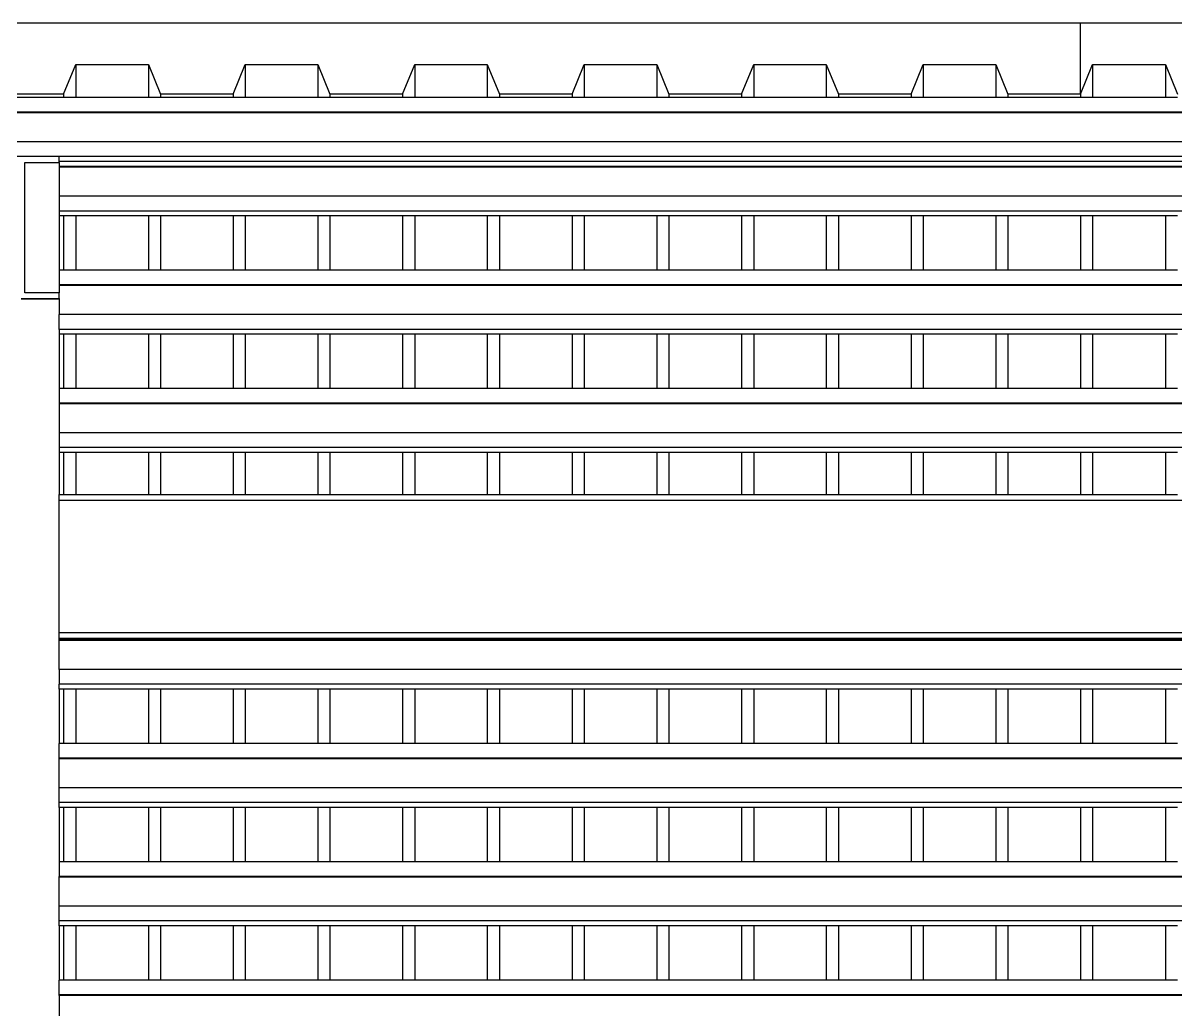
# Model space of a CAD drawing. Extents: x -49.7 to 49.7, y -10.2 to 18.8.
# Drawn here: x 11.903 to 13.824, y 13.349 to 14.994 of the extents above; entities that cross this region are included whole.
import ezdxf

# ---------------------------------------------------------------- set-up
doc = ezdxf.new("R2010")
doc.units = 0
doc.layers.get('0').update_dxf_attribs({"linetype": 'CONTINUOUS'})

msp = doc.modelspace()

# ---------------------------------------------------------------- linework, layer by layer
for p, q in [((13.6651, 14.9941), (10.5586, 14.9941)), ((13.6651, 14.8757), (13.6651, 14.9941)), ((16.7717, 14.9941), (13.6651, 14.9941)), ((11.9707, 14.8757), (11.9908, 14.925)), ((11.9908, 14.925), (11.9908, 14.8701)), ((11.9908, 14.925), (12.1119, 14.925)), ((12.1119, 14.925), (12.1119, 14.8701)), ((12.1119, 14.925), (12.132, 14.8757)), ((12.2531, 14.8757), (12.2732, 14.925)), ((12.2732, 14.925), (12.2732, 14.8701)), ((12.2732, 14.925), (12.3943, 14.925)), ((12.3943, 14.925), (12.3943, 14.8701)), ((12.3943, 14.925), (12.4145, 14.8757)), ((12.5355, 14.8757), (12.5557, 14.925)), ((12.5557, 14.925), (12.5557, 14.8701)), ((12.5557, 14.925), (12.6767, 14.925)), ((12.6767, 14.925), (12.6767, 14.8701)), ((12.6767, 14.925), (12.6969, 14.8757)), ((12.8179, 14.8757), (12.8381, 14.925)), ((12.8381, 14.925), (12.8381, 14.8701)), ((12.8381, 14.925), (12.9591, 14.925)), ((12.9591, 14.925), (12.9591, 14.8701)), ((12.9591, 14.925), (12.9793, 14.8757)), ((13.1003, 14.8757), (13.1205, 14.925)), ((13.1205, 14.925), (13.1205, 14.8701)), ((13.1205, 14.925), (13.2415, 14.925)), ((13.2415, 14.925), (13.2415, 14.8701)), ((13.2415, 14.925), (13.2617, 14.8757)), ((13.3827, 14.8757), (13.4029, 14.925)), ((13.4029, 14.925), (13.4029, 14.8701)), ((13.4029, 14.925), (13.5239, 14.925)), ((13.5239, 14.925), (13.5239, 14.8701)), ((13.5239, 14.925), (13.5441, 14.8757)), ((13.6651, 14.8757), (13.6853, 14.925)), ((13.6853, 14.925), (13.8064, 14.925)), ((13.6853, 14.925), (13.6853, 14.8701)), ((13.8064, 14.925), (13.8265, 14.8757)), ((13.8064, 14.925), (13.8064, 14.8701)), ((11.9707, 14.8757), (11.8496, 14.8757)), ((11.9707, 14.8701), (11.8496, 14.8701)), ((11.9707, 14.8757), (11.9707, 14.8701)), ((11.9908, 14.8701), (11.9707, 14.8701)), ((12.1119, 14.8701), (11.9908, 14.8701)), ((12.132, 14.8701), (12.1119, 14.8701)), ((12.132, 14.8757), (12.132, 14.8701)), ((12.2531, 14.8757), (12.132, 14.8757)), ((12.2531, 14.8701), (12.132, 14.8701)), ((12.2531, 14.8757), (12.2531, 14.8701)), ((12.2732, 14.8701), (12.2531, 14.8701)), ((12.3943, 14.8701), (12.2732, 14.8701)), ((12.4145, 14.8701), (12.3943, 14.8701)), ((12.4145, 14.8757), (12.4145, 14.8701)), ((12.5355, 14.8757), (12.4145, 14.8757)), ((12.5355, 14.8701), (12.4145, 14.8701)), ((12.5355, 14.8757), (12.5355, 14.8701)), ((12.5557, 14.8701), (12.5355, 14.8701)), ((12.6767, 14.8701), (12.5557, 14.8701)), ((12.6969, 14.8701), (12.6767, 14.8701)), ((12.6969, 14.8757), (12.6969, 14.8701)), ((12.8179, 14.8757), (12.6969, 14.8757)), ((12.8179, 14.8701), (12.6969, 14.8701)), ((12.8179, 14.8757), (12.8179, 14.8701)), ((12.8381, 14.8701), (12.8179, 14.8701)), ((12.9591, 14.8701), (12.8381, 14.8701)), ((12.9793, 14.8701), (12.9591, 14.8701)), ((12.9793, 14.8757), (12.9793, 14.8701)), ((13.1003, 14.8757), (12.9793, 14.8757)), ((13.1003, 14.8701), (12.9793, 14.8701)), ((13.1003, 14.8757), (13.1003, 14.8701)), ((13.1205, 14.8701), (13.1003, 14.8701)), ((13.2415, 14.8701), (13.1205, 14.8701)), ((13.2617, 14.8701), (13.2415, 14.8701)), ((13.2617, 14.8757), (13.2617, 14.8701)), ((13.3827, 14.8757), (13.2617, 14.8757)), ((13.3827, 14.8701), (13.2617, 14.8701)), ((13.3827, 14.8757), (13.3827, 14.8701)), ((13.4029, 14.8701), (13.3827, 14.8701)), ((13.5239, 14.8701), (13.4029, 14.8701)), ((13.5441, 14.8701), (13.5239, 14.8701)), ((13.5441, 14.8757), (13.5441, 14.8701)), ((13.6651, 14.8757), (13.5441, 14.8757)), ((13.6651, 14.8701), (13.5441, 14.8701)), ((13.6651, 14.8757), (13.6651, 14.8701)), ((13.6853, 14.8701), (13.6651, 14.8701)), ((13.8064, 14.8701), (13.6853, 14.8701)), ((13.8265, 14.8701), (13.8064, 14.8701)), ((22.1577, 14.8454), (7.6775, 14.8454)), ((22.1577, 14.8446), (7.6775, 14.8446)), ((22.1577, 14.7961), (7.6775, 14.7961)), ((11.9631, 14.7714), (11.8431, 14.7714)), ((11.9062, 14.5444), (11.9062, 14.7618)), ((11.9062, 14.7618), (11.9631, 14.7618)), ((11.9631, 14.7632), (11.9631, 14.7714)), ((15.5931, 14.7714), (11.9631, 14.7714)), ((15.5931, 14.7632), (11.9631, 14.7632)), ((11.9631, 14.7618), (11.9631, 14.7632)), ((11.9631, 14.7618), (11.9631, 14.7547)), ((15.5931, 14.7547), (11.9631, 14.7547)), ((11.9631, 14.7547), (11.9631, 14.7539)), ((15.5931, 14.7539), (11.9631, 14.7539)), ((11.9631, 14.7539), (11.9631, 14.7054)), ((15.5931, 14.7054), (11.9631, 14.7054)), ((11.9631, 14.7054), (11.9631, 14.6807)), ((15.5931, 14.6807), (11.9631, 14.6807)), ((11.9631, 14.6807), (11.9631, 14.6725)), ((11.9631, 14.6725), (11.9631, 14.5821)), ((11.9707, 14.6725), (11.9631, 14.6725)), ((11.9707, 14.6725), (11.9707, 14.5821)), ((11.9908, 14.6725), (11.9707, 14.6725)), ((11.9908, 14.6725), (11.9908, 14.5821)), ((12.1119, 14.6725), (11.9908, 14.6725)), ((12.1119, 14.6725), (12.1119, 14.5821)), ((12.132, 14.6725), (12.1119, 14.6725)), ((12.132, 14.6725), (12.132, 14.5821)), ((12.2531, 14.6725), (12.132, 14.6725)), ((12.2531, 14.6725), (12.2531, 14.5821)), ((12.2732, 14.6725), (12.2531, 14.6725)), ((12.2732, 14.6725), (12.2732, 14.5821)), ((12.3943, 14.6725), (12.2732, 14.6725)), ((12.3943, 14.6725), (12.3943, 14.5821)), ((12.4145, 14.6725), (12.3943, 14.6725)), ((12.4145, 14.6725), (12.4145, 14.5821)), ((12.5355, 14.6725), (12.4145, 14.6725)), ((12.5355, 14.6725), (12.5355, 14.5821)), ((12.5557, 14.6725), (12.5355, 14.6725)), ((12.5557, 14.6725), (12.5557, 14.5821)), ((12.6767, 14.6725), (12.5557, 14.6725)), ((12.6767, 14.6725), (12.6767, 14.5821)), ((12.6969, 14.6725), (12.6767, 14.6725)), ((12.6969, 14.6725), (12.6969, 14.5821)), ((12.8179, 14.6725), (12.6969, 14.6725)), ((12.8179, 14.6725), (12.8179, 14.5821)), ((12.8381, 14.6725), (12.8179, 14.6725)), ((12.8381, 14.6725), (12.8381, 14.5821)), ((12.9591, 14.6725), (12.8381, 14.6725)), ((12.9591, 14.6725), (12.9591, 14.5821)), ((12.9793, 14.6725), (12.9591, 14.6725)), ((12.9793, 14.6725), (12.9793, 14.5821)), ((13.1003, 14.6725), (12.9793, 14.6725)), ((13.1003, 14.6725), (13.1003, 14.5821)), ((13.1205, 14.6725), (13.1003, 14.6725)), ((13.1205, 14.6725), (13.1205, 14.5821)), ((13.2415, 14.6725), (13.1205, 14.6725)), ((13.2415, 14.6725), (13.2415, 14.5821)), ((13.2617, 14.6725), (13.2415, 14.6725)), ((13.2617, 14.6725), (13.2617, 14.5821)), ((13.3827, 14.6725), (13.2617, 14.6725)), ((13.3827, 14.6725), (13.3827, 14.5821)), ((13.4029, 14.6725), (13.3827, 14.6725)), ((13.4029, 14.6725), (13.4029, 14.5821)), ((13.5239, 14.6725), (13.4029, 14.6725)), ((13.5239, 14.6725), (13.5239, 14.5821)), ((13.5441, 14.6725), (13.5239, 14.6725)), ((13.5441, 14.6725), (13.5441, 14.5821)), ((13.6651, 14.6725), (13.5441, 14.6725)), ((13.6651, 14.6725), (13.6651, 14.5821)), ((13.6853, 14.6725), (13.6651, 14.6725)), ((13.6853, 14.6725), (13.6853, 14.5821)), ((13.8064, 14.6725), (13.6853, 14.6725)), ((13.8064, 14.6725), (13.8064, 14.5821)), ((13.8265, 14.6725), (13.8064, 14.6725)), ((11.9631, 14.5821), (11.9631, 14.5574)), ((11.9707, 14.5821), (11.9631, 14.5821)), ((11.9908, 14.5821), (11.9707, 14.5821)), ((12.1119, 14.5821), (11.9908, 14.5821)), ((12.132, 14.5821), (12.1119, 14.5821)), ((12.2531, 14.5821), (12.132, 14.5821)), ((12.2732, 14.5821), (12.2531, 14.5821)), ((12.3943, 14.5821), (12.2732, 14.5821)), ((12.4145, 14.5821), (12.3943, 14.5821)), ((12.5355, 14.5821), (12.4145, 14.5821)), ((12.5557, 14.5821), (12.5355, 14.5821)), ((12.6767, 14.5821), (12.5557, 14.5821)), ((12.6969, 14.5821), (12.6767, 14.5821)), ((12.8179, 14.5821), (12.6969, 14.5821)), ((12.8381, 14.5821), (12.8179, 14.5821)), ((12.9591, 14.5821), (12.8381, 14.5821)), ((12.9793, 14.5821), (12.9591, 14.5821)), ((13.1003, 14.5821), (12.9793, 14.5821)), ((13.1205, 14.5821), (13.1003, 14.5821)), ((13.2415, 14.5821), (13.1205, 14.5821)), ((13.2617, 14.5821), (13.2415, 14.5821)), ((13.3827, 14.5821), (13.2617, 14.5821)), ((13.4029, 14.5821), (13.3827, 14.5821)), ((13.5239, 14.5821), (13.4029, 14.5821)), ((13.5441, 14.5821), (13.5239, 14.5821)), ((13.6651, 14.5821), (13.5441, 14.5821)), ((13.6853, 14.5821), (13.6651, 14.5821)), ((13.8064, 14.5821), (13.6853, 14.5821)), ((13.8265, 14.5821), (13.8064, 14.5821)), ((11.9631, 14.5444), (11.9062, 14.5444)), ((15.5931, 14.5574), (11.9631, 14.5574)), ((11.9631, 14.5574), (11.9631, 14.5566)), ((15.5931, 14.5566), (11.9631, 14.5566)), ((11.9631, 14.5566), (11.9631, 14.5444)), ((11.9631, 14.5347), (11.9631, 14.5444)), ((11.9, 14.5347), (11.9062, 14.5347)), ((11.9, 14.5345), (11.9062, 14.5345)), ((11.9062, 14.5347), (11.9062, 14.5345)), ((11.9062, 14.5347), (11.9631, 14.5347)), ((11.9062, 14.5345), (11.9631, 14.5345)), ((11.9631, 14.5347), (11.9631, 14.5345)), ((11.9631, 14.5345), (11.9631, 14.5081)), ((15.5931, 14.5081), (11.9631, 14.5081)), ((11.9631, 14.4834), (11.9631, 14.5081)), ((15.5931, 14.4834), (11.9631, 14.4834)), ((11.9631, 14.4834), (11.9631, 14.4752)), ((11.9707, 14.4752), (11.9631, 14.4752)), ((11.9631, 14.4752), (11.9631, 14.3848)), ((11.9707, 14.4752), (11.9707, 14.3848)), ((11.9908, 14.4752), (11.9707, 14.4752)), ((11.9908, 14.4752), (11.9908, 14.3848)), ((12.1119, 14.4752), (11.9908, 14.4752)), ((12.1119, 14.4752), (12.1119, 14.3848)), ((12.132, 14.4752), (12.1119, 14.4752)), ((12.132, 14.4752), (12.132, 14.3848)), ((12.2531, 14.4752), (12.132, 14.4752)), ((12.2531, 14.4752), (12.2531, 14.3848)), ((12.2732, 14.4752), (12.2531, 14.4752)), ((12.2732, 14.4752), (12.2732, 14.3848)), ((12.3943, 14.4752), (12.2732, 14.4752)), ((12.3943, 14.4752), (12.3943, 14.3848)), ((12.4145, 14.4752), (12.3943, 14.4752)), ((12.4145, 14.4752), (12.4145, 14.3848)), ((12.5355, 14.4752), (12.4145, 14.4752)), ((12.5355, 14.4752), (12.5355, 14.3848)), ((12.5557, 14.4752), (12.5355, 14.4752)), ((12.5557, 14.4752), (12.5557, 14.3848)), ((12.6767, 14.4752), (12.5557, 14.4752)), ((12.6767, 14.4752), (12.6767, 14.3848)), ((12.6969, 14.4752), (12.6767, 14.4752)), ((12.6969, 14.4752), (12.6969, 14.3848)), ((12.8179, 14.4752), (12.6969, 14.4752)), ((12.8179, 14.4752), (12.8179, 14.3848)), ((12.8381, 14.4752), (12.8179, 14.4752)), ((12.8381, 14.4752), (12.8381, 14.3848)), ((12.9591, 14.4752), (12.8381, 14.4752)), ((12.9591, 14.4752), (12.9591, 14.3848)), ((12.9793, 14.4752), (12.9591, 14.4752)), ((12.9793, 14.4752), (12.9793, 14.3848)), ((13.1003, 14.4752), (12.9793, 14.4752)), ((13.1003, 14.4752), (13.1003, 14.3848)), ((13.1205, 14.4752), (13.1003, 14.4752)), ((13.1205, 14.4752), (13.1205, 14.3848)), ((13.2415, 14.4752), (13.1205, 14.4752)), ((13.2415, 14.4752), (13.2415, 14.3848)), ((13.2617, 14.4752), (13.2415, 14.4752)), ((13.2617, 14.4752), (13.2617, 14.3848)), ((13.3827, 14.4752), (13.2617, 14.4752)), ((13.3827, 14.4752), (13.3827, 14.3848)), ((13.4029, 14.4752), (13.3827, 14.4752)), ((13.4029, 14.4752), (13.4029, 14.3848)), ((13.5239, 14.4752), (13.4029, 14.4752)), ((13.5239, 14.4752), (13.5239, 14.3848)), ((13.5441, 14.4752), (13.5239, 14.4752)), ((13.5441, 14.4752), (13.5441, 14.3848)), ((13.6651, 14.4752), (13.5441, 14.4752)), ((13.6651, 14.4752), (13.6651, 14.3848)), ((13.6853, 14.4752), (13.6651, 14.4752)), ((13.6853, 14.4752), (13.6853, 14.3848)), ((13.8064, 14.4752), (13.6853, 14.4752)), ((13.8064, 14.4752), (13.8064, 14.3848)), ((13.8265, 14.4752), (13.8064, 14.4752)), ((11.9707, 14.3848), (11.9631, 14.3848)), ((11.9631, 14.3848), (11.9631, 14.3601)), ((11.9908, 14.3848), (11.9707, 14.3848)), ((12.1119, 14.3848), (11.9908, 14.3848)), ((12.132, 14.3848), (12.1119, 14.3848)), ((12.2531, 14.3848), (12.132, 14.3848)), ((12.2732, 14.3848), (12.2531, 14.3848)), ((12.3943, 14.3848), (12.2732, 14.3848)), ((12.4145, 14.3848), (12.3943, 14.3848)), ((12.5355, 14.3848), (12.4145, 14.3848)), ((12.5557, 14.3848), (12.5355, 14.3848)), ((12.6767, 14.3848), (12.5557, 14.3848)), ((12.6969, 14.3848), (12.6767, 14.3848)), ((12.8179, 14.3848), (12.6969, 14.3848)), ((12.8381, 14.3848), (12.8179, 14.3848)), ((12.9591, 14.3848), (12.8381, 14.3848)), ((12.9793, 14.3848), (12.9591, 14.3848)), ((13.1003, 14.3848), (12.9793, 14.3848)), ((13.1205, 14.3848), (13.1003, 14.3848)), ((13.2415, 14.3848), (13.1205, 14.3848)), ((13.2617, 14.3848), (13.2415, 14.3848)), ((13.3827, 14.3848), (13.2617, 14.3848)), ((13.4029, 14.3848), (13.3827, 14.3848)), ((13.5239, 14.3848), (13.4029, 14.3848)), ((13.5441, 14.3848), (13.5239, 14.3848)), ((13.6651, 14.3848), (13.5441, 14.3848)), ((13.6853, 14.3848), (13.6651, 14.3848)), ((13.8064, 14.3848), (13.6853, 14.3848)), ((13.8265, 14.3848), (13.8064, 14.3848)), ((15.5931, 14.3601), (11.9631, 14.3601)), ((11.9631, 14.3601), (11.9631, 14.3593)), ((15.5931, 14.3593), (11.9631, 14.3593)), ((11.9631, 14.3593), (11.9631, 14.3108)), ((15.5931, 14.3108), (11.9631, 14.3108)), ((11.9631, 14.3108), (11.9631, 14.2862)), ((15.5931, 14.2862), (11.9631, 14.2862)), ((11.9631, 14.2862), (11.9631, 14.2779)), ((11.9707, 14.2779), (11.9631, 14.2779)), ((11.9631, 14.2779), (11.9631, 14.2083)), ((11.9707, 14.2779), (11.9707, 14.2083)), ((11.9908, 14.2779), (11.9707, 14.2779)), ((11.9908, 14.2779), (11.9908, 14.2083)), ((12.1119, 14.2779), (11.9908, 14.2779)), ((12.1119, 14.2779), (12.1119, 14.2083)), ((12.132, 14.2779), (12.1119, 14.2779)), ((12.132, 14.2779), (12.132, 14.2083)), ((12.2531, 14.2779), (12.132, 14.2779)), ((12.2531, 14.2779), (12.2531, 14.2083)), ((12.2732, 14.2779), (12.2531, 14.2779)), ((12.2732, 14.2779), (12.2732, 14.2083)), ((12.3943, 14.2779), (12.2732, 14.2779)), ((12.3943, 14.2779), (12.3943, 14.2083)), ((12.4145, 14.2779), (12.3943, 14.2779)), ((12.4145, 14.2779), (12.4145, 14.2083)), ((12.5355, 14.2779), (12.4145, 14.2779)), ((12.5355, 14.2779), (12.5355, 14.2083)), ((12.5557, 14.2779), (12.5355, 14.2779)), ((12.5557, 14.2779), (12.5557, 14.2083)), ((12.6767, 14.2779), (12.5557, 14.2779)), ((12.6767, 14.2779), (12.6767, 14.2083)), ((12.6969, 14.2779), (12.6767, 14.2779)), ((12.6969, 14.2779), (12.6969, 14.2083)), ((12.8179, 14.2779), (12.6969, 14.2779)), ((12.8179, 14.2779), (12.8179, 14.2083)), ((12.8381, 14.2779), (12.8179, 14.2779)), ((12.8381, 14.2779), (12.8381, 14.2083)), ((12.9591, 14.2779), (12.8381, 14.2779)), ((12.9591, 14.2779), (12.9591, 14.2083)), ((12.9793, 14.2779), (12.9591, 14.2779)), ((12.9793, 14.2779), (12.9793, 14.2083)), ((13.1003, 14.2779), (12.9793, 14.2779)), ((13.1003, 14.2779), (13.1003, 14.2083)), ((13.1205, 14.2779), (13.1003, 14.2779)), ((13.1205, 14.2779), (13.1205, 14.2083)), ((13.2415, 14.2779), (13.1205, 14.2779)), ((13.2415, 14.2779), (13.2415, 14.2083)), ((13.2617, 14.2779), (13.2415, 14.2779)), ((13.2617, 14.2779), (13.2617, 14.2083)), ((13.3827, 14.2779), (13.2617, 14.2779)), ((13.3827, 14.2779), (13.3827, 14.2083)), ((13.4029, 14.2779), (13.3827, 14.2779)), ((13.4029, 14.2779), (13.4029, 14.2083)), ((13.5239, 14.2779), (13.4029, 14.2779)), ((13.5239, 14.2779), (13.5239, 14.2083)), ((13.5441, 14.2779), (13.5239, 14.2779)), ((13.5441, 14.2779), (13.5441, 14.2083)), ((13.6651, 14.2779), (13.5441, 14.2779)), ((13.6651, 14.2779), (13.6651, 14.2083)), ((13.6853, 14.2779), (13.6651, 14.2779)), ((13.6853, 14.2779), (13.6853, 14.2083)), ((13.8064, 14.2779), (13.6853, 14.2779)), ((13.8064, 14.2779), (13.8064, 14.2083)), ((13.8265, 14.2779), (13.8064, 14.2779)), ((11.9631, 14.2083), (11.9707, 14.2083)), ((11.9631, 14.1985), (11.9631, 14.2083)), ((11.9631, 14.1985), (15.5931, 14.1985)), ((11.9631, 13.9781), (11.9631, 14.1985)), ((11.9707, 14.2083), (11.9908, 14.2083)), ((11.9908, 14.2083), (12.1119, 14.2083)), ((12.1119, 14.2083), (12.132, 14.2083)), ((12.132, 14.2083), (12.2531, 14.2083)), ((12.2531, 14.2083), (12.2732, 14.2083)), ((12.2732, 14.2083), (12.3943, 14.2083)), ((12.3943, 14.2083), (12.4145, 14.2083)), ((12.4145, 14.2083), (12.5355, 14.2083)), ((12.5355, 14.2083), (12.5557, 14.2083)), ((12.5557, 14.2083), (12.6767, 14.2083)), ((12.6767, 14.2083), (12.6969, 14.2083)), ((12.6969, 14.2083), (12.8179, 14.2083)), ((12.8179, 14.2083), (12.8381, 14.2083)), ((12.8381, 14.2083), (12.9591, 14.2083)), ((12.9591, 14.2083), (12.9793, 14.2083)), ((12.9793, 14.2083), (13.1003, 14.2083)), ((13.1003, 14.2083), (13.1205, 14.2083)), ((13.1205, 14.2083), (13.2415, 14.2083)), ((13.2415, 14.2083), (13.2617, 14.2083)), ((13.2617, 14.2083), (13.3827, 14.2083)), ((13.3827, 14.2083), (13.4029, 14.2083)), ((13.4029, 14.2083), (13.5239, 14.2083)), ((13.5239, 14.2083), (13.5441, 14.2083)), ((13.5441, 14.2083), (13.6651, 14.2083)), ((13.6651, 14.2083), (13.6853, 14.2083)), ((13.6853, 14.2083), (13.8064, 14.2083)), ((13.8064, 14.2083), (13.8265, 14.2083)), ((11.9631, 13.9781), (15.5931, 13.9781)), ((11.9631, 13.9683), (11.9631, 13.9781)), ((11.9631, 13.9683), (15.5931, 13.9683)), ((11.9631, 13.9656), (11.9631, 13.9683)), ((15.5931, 13.9656), (11.9631, 13.9656)), ((11.9631, 13.9648), (11.9631, 13.9656)), ((15.5931, 13.9648), (11.9631, 13.9648)), ((11.9631, 13.9163), (11.9631, 13.9648)), ((15.5931, 13.9163), (11.9631, 13.9163)), ((11.9631, 13.9163), (11.9631, 13.8916)), ((15.5931, 13.8916), (11.9631, 13.8916)), ((11.9631, 13.8834), (11.9631, 13.8916)), ((11.9707, 13.8834), (11.9631, 13.8834)), ((11.9631, 13.8834), (11.9631, 13.793)), ((11.9707, 13.8834), (11.9707, 13.793)), ((11.9908, 13.8834), (11.9707, 13.8834)), ((11.9908, 13.8834), (11.9908, 13.793)), ((12.1119, 13.8834), (11.9908, 13.8834)), ((12.1119, 13.8834), (12.1119, 13.793)), ((12.132, 13.8834), (12.1119, 13.8834)), ((12.132, 13.8834), (12.132, 13.793)), ((12.2531, 13.8834), (12.132, 13.8834)), ((12.2531, 13.8834), (12.2531, 13.793)), ((12.2732, 13.8834), (12.2531, 13.8834)), ((12.2732, 13.8834), (12.2732, 13.793)), ((12.3943, 13.8834), (12.2732, 13.8834)), ((12.3943, 13.8834), (12.3943, 13.793)), ((12.4145, 13.8834), (12.3943, 13.8834)), ((12.4145, 13.8834), (12.4145, 13.793)), ((12.5355, 13.8834), (12.4145, 13.8834)), ((12.5355, 13.8834), (12.5355, 13.793)), ((12.5557, 13.8834), (12.5355, 13.8834)), ((12.5557, 13.8834), (12.5557, 13.793)), ((12.6767, 13.8834), (12.5557, 13.8834)), ((12.6767, 13.8834), (12.6767, 13.793)), ((12.6969, 13.8834), (12.6767, 13.8834)), ((12.6969, 13.8834), (12.6969, 13.793)), ((12.8179, 13.8834), (12.6969, 13.8834)), ((12.8179, 13.8834), (12.8179, 13.793)), ((12.8381, 13.8834), (12.8179, 13.8834)), ((12.8381, 13.8834), (12.8381, 13.793)), ((12.9591, 13.8834), (12.8381, 13.8834)), ((12.9591, 13.8834), (12.9591, 13.793)), ((12.9793, 13.8834), (12.9591, 13.8834)), ((12.9793, 13.8834), (12.9793, 13.793)), ((13.1003, 13.8834), (12.9793, 13.8834)), ((13.1003, 13.8834), (13.1003, 13.793)), ((13.1205, 13.8834), (13.1003, 13.8834)), ((13.1205, 13.8834), (13.1205, 13.793)), ((13.2415, 13.8834), (13.1205, 13.8834)), ((13.2415, 13.8834), (13.2415, 13.793)), ((13.2617, 13.8834), (13.2415, 13.8834)), ((13.2617, 13.8834), (13.2617, 13.793)), ((13.3827, 13.8834), (13.2617, 13.8834)), ((13.3827, 13.8834), (13.3827, 13.793)), ((13.4029, 13.8834), (13.3827, 13.8834)), ((13.4029, 13.8834), (13.4029, 13.793)), ((13.5239, 13.8834), (13.4029, 13.8834)), ((13.5239, 13.8834), (13.5239, 13.793)), ((13.5441, 13.8834), (13.5239, 13.8834)), ((13.5441, 13.8834), (13.5441, 13.793)), ((13.6651, 13.8834), (13.5441, 13.8834)), ((13.6651, 13.8834), (13.6651, 13.793)), ((13.6853, 13.8834), (13.6651, 13.8834)), ((13.6853, 13.8834), (13.6853, 13.793)), ((13.8064, 13.8834), (13.6853, 13.8834)), ((13.8064, 13.8834), (13.8064, 13.793)), ((13.8265, 13.8834), (13.8064, 13.8834)), ((11.9707, 13.793), (11.9631, 13.793)), ((11.9631, 13.7683), (11.9631, 13.793)), ((11.9908, 13.793), (11.9707, 13.793)), ((12.1119, 13.793), (11.9908, 13.793)), ((12.132, 13.793), (12.1119, 13.793)), ((12.2531, 13.793), (12.132, 13.793)), ((12.2732, 13.793), (12.2531, 13.793)), ((12.3943, 13.793), (12.2732, 13.793)), ((12.4145, 13.793), (12.3943, 13.793)), ((12.5355, 13.793), (12.4145, 13.793)), ((12.5557, 13.793), (12.5355, 13.793)), ((12.6767, 13.793), (12.5557, 13.793)), ((12.6969, 13.793), (12.6767, 13.793)), ((12.8179, 13.793), (12.6969, 13.793)), ((12.8381, 13.793), (12.8179, 13.793)), ((12.9591, 13.793), (12.8381, 13.793)), ((12.9793, 13.793), (12.9591, 13.793)), ((13.1003, 13.793), (12.9793, 13.793)), ((13.1205, 13.793), (13.1003, 13.793)), ((13.2415, 13.793), (13.1205, 13.793)), ((13.2617, 13.793), (13.2415, 13.793)), ((13.3827, 13.793), (13.2617, 13.793)), ((13.4029, 13.793), (13.3827, 13.793)), ((13.5239, 13.793), (13.4029, 13.793)), ((13.5441, 13.793), (13.5239, 13.793)), ((13.6651, 13.793), (13.5441, 13.793)), ((13.6853, 13.793), (13.6651, 13.793)), ((13.8064, 13.793), (13.6853, 13.793)), ((13.8265, 13.793), (13.8064, 13.793)), ((15.5931, 13.7683), (11.9631, 13.7683)), ((11.9631, 13.7675), (11.9631, 13.7683)), ((15.5931, 13.7675), (11.9631, 13.7675)), ((11.9631, 13.719), (11.9631, 13.7675)), ((15.5931, 13.719), (11.9631, 13.719)), ((11.9631, 13.6943), (11.9631, 13.719)), ((15.5931, 13.6943), (11.9631, 13.6943)), ((11.9631, 13.6861), (11.9631, 13.6943)), ((11.9707, 13.6861), (11.9631, 13.6861)), ((11.9631, 13.6861), (11.9631, 13.5957)), ((11.9707, 13.6861), (11.9707, 13.5957)), ((11.9908, 13.6861), (11.9707, 13.6861)), ((11.9908, 13.6861), (11.9908, 13.5957)), ((12.1119, 13.6861), (11.9908, 13.6861)), ((12.1119, 13.6861), (12.1119, 13.5957)), ((12.132, 13.6861), (12.1119, 13.6861)), ((12.132, 13.6861), (12.132, 13.5957)), ((12.2531, 13.6861), (12.132, 13.6861)), ((12.2531, 13.6861), (12.2531, 13.5957)), ((12.2732, 13.6861), (12.2531, 13.6861)), ((12.2732, 13.6861), (12.2732, 13.5957)), ((12.3943, 13.6861), (12.2732, 13.6861)), ((12.3943, 13.6861), (12.3943, 13.5957)), ((12.4145, 13.6861), (12.3943, 13.6861)), ((12.4145, 13.6861), (12.4145, 13.5957)), ((12.5355, 13.6861), (12.4145, 13.6861)), ((12.5355, 13.6861), (12.5355, 13.5957)), ((12.5557, 13.6861), (12.5355, 13.6861)), ((12.5557, 13.6861), (12.5557, 13.5957)), ((12.6767, 13.6861), (12.5557, 13.6861)), ((12.6767, 13.6861), (12.6767, 13.5957)), ((12.6969, 13.6861), (12.6767, 13.6861)), ((12.6969, 13.6861), (12.6969, 13.5957)), ((12.8179, 13.6861), (12.6969, 13.6861)), ((12.8179, 13.6861), (12.8179, 13.5957)), ((12.8381, 13.6861), (12.8179, 13.6861)), ((12.8381, 13.6861), (12.8381, 13.5957)), ((12.9591, 13.6861), (12.8381, 13.6861)), ((12.9591, 13.6861), (12.9591, 13.5957)), ((12.9793, 13.6861), (12.9591, 13.6861)), ((12.9793, 13.6861), (12.9793, 13.5957)), ((13.1003, 13.6861), (12.9793, 13.6861)), ((13.1003, 13.6861), (13.1003, 13.5957)), ((13.1205, 13.6861), (13.1003, 13.6861)), ((13.1205, 13.6861), (13.1205, 13.5957)), ((13.2415, 13.6861), (13.1205, 13.6861)), ((13.2415, 13.6861), (13.2415, 13.5957)), ((13.2617, 13.6861), (13.2415, 13.6861)), ((13.2617, 13.6861), (13.2617, 13.5957)), ((13.3827, 13.6861), (13.2617, 13.6861)), ((13.3827, 13.6861), (13.3827, 13.5957)), ((13.4029, 13.6861), (13.3827, 13.6861)), ((13.4029, 13.6861), (13.4029, 13.5957)), ((13.5239, 13.6861), (13.4029, 13.6861)), ((13.5239, 13.6861), (13.5239, 13.5957)), ((13.5441, 13.6861), (13.5239, 13.6861)), ((13.5441, 13.6861), (13.5441, 13.5957)), ((13.6651, 13.6861), (13.5441, 13.6861)), ((13.6651, 13.6861), (13.6651, 13.5957)), ((13.6853, 13.6861), (13.6651, 13.6861)), ((13.6853, 13.6861), (13.6853, 13.5957)), ((13.8064, 13.6861), (13.6853, 13.6861)), ((13.8064, 13.6861), (13.8064, 13.5957)), ((13.8265, 13.6861), (13.8064, 13.6861)), ((11.9707, 13.5957), (11.9631, 13.5957)), ((11.9631, 13.5957), (11.9631, 13.571)), ((11.9908, 13.5957), (11.9707, 13.5957)), ((12.1119, 13.5957), (11.9908, 13.5957)), ((12.132, 13.5957), (12.1119, 13.5957)), ((12.2531, 13.5957), (12.132, 13.5957)), ((12.2732, 13.5957), (12.2531, 13.5957)), ((12.3943, 13.5957), (12.2732, 13.5957)), ((12.4145, 13.5957), (12.3943, 13.5957)), ((12.5355, 13.5957), (12.4145, 13.5957)), ((12.5557, 13.5957), (12.5355, 13.5957)), ((12.6767, 13.5957), (12.5557, 13.5957)), ((12.6969, 13.5957), (12.6767, 13.5957)), ((12.8179, 13.5957), (12.6969, 13.5957)), ((12.8381, 13.5957), (12.8179, 13.5957)), ((12.9591, 13.5957), (12.8381, 13.5957)), ((12.9793, 13.5957), (12.9591, 13.5957)), ((13.1003, 13.5957), (12.9793, 13.5957)), ((13.1205, 13.5957), (13.1003, 13.5957)), ((13.2415, 13.5957), (13.1205, 13.5957)), ((13.2617, 13.5957), (13.2415, 13.5957)), ((13.3827, 13.5957), (13.2617, 13.5957)), ((13.4029, 13.5957), (13.3827, 13.5957)), ((13.5239, 13.5957), (13.4029, 13.5957)), ((13.5441, 13.5957), (13.5239, 13.5957)), ((13.6651, 13.5957), (13.5441, 13.5957)), ((13.6853, 13.5957), (13.6651, 13.5957)), ((13.8064, 13.5957), (13.6853, 13.5957)), ((13.8265, 13.5957), (13.8064, 13.5957)), ((15.5931, 13.571), (11.9631, 13.571)), ((11.9631, 13.5702), (11.9631, 13.571)), ((15.5931, 13.5702), (11.9631, 13.5702)), ((11.9631, 13.5217), (11.9631, 13.5702)), ((15.5931, 13.5217), (11.9631, 13.5217)), ((11.9631, 13.4971), (11.9631, 13.5217)), ((15.5931, 13.4971), (11.9631, 13.4971)), ((11.9631, 13.4888), (11.9631, 13.4971)), ((11.9707, 13.4888), (11.9631, 13.4888)), ((11.9631, 13.4888), (11.9631, 13.3984)), ((11.9707, 13.4888), (11.9707, 13.3984)), ((11.9908, 13.4888), (11.9707, 13.4888)), ((11.9908, 13.4888), (11.9908, 13.3984)), ((12.1119, 13.4888), (11.9908, 13.4888)), ((12.1119, 13.4888), (12.1119, 13.3984)), ((12.132, 13.4888), (12.1119, 13.4888)), ((12.132, 13.4888), (12.132, 13.3984)), ((12.2531, 13.4888), (12.132, 13.4888)), ((12.2531, 13.4888), (12.2531, 13.3984)), ((12.2732, 13.4888), (12.2531, 13.4888)), ((12.2732, 13.4888), (12.2732, 13.3984)), ((12.3943, 13.4888), (12.2732, 13.4888)), ((12.3943, 13.4888), (12.3943, 13.3984)), ((12.4145, 13.4888), (12.3943, 13.4888)), ((12.4145, 13.4888), (12.4145, 13.3984)), ((12.5355, 13.4888), (12.4145, 13.4888)), ((12.5355, 13.4888), (12.5355, 13.3984)), ((12.5557, 13.4888), (12.5355, 13.4888)), ((12.5557, 13.4888), (12.5557, 13.3984)), ((12.6767, 13.4888), (12.5557, 13.4888)), ((12.6767, 13.4888), (12.6767, 13.3984)), ((12.6969, 13.4888), (12.6767, 13.4888)), ((12.6969, 13.4888), (12.6969, 13.3984)), ((12.8179, 13.4888), (12.6969, 13.4888)), ((12.8179, 13.4888), (12.8179, 13.3984)), ((12.8381, 13.4888), (12.8179, 13.4888)), ((12.8381, 13.4888), (12.8381, 13.3984)), ((12.9591, 13.4888), (12.8381, 13.4888)), ((12.9591, 13.4888), (12.9591, 13.3984)), ((12.9793, 13.4888), (12.9591, 13.4888)), ((12.9793, 13.4888), (12.9793, 13.3984)), ((13.1003, 13.4888), (12.9793, 13.4888)), ((13.1003, 13.4888), (13.1003, 13.3984)), ((13.1205, 13.4888), (13.1003, 13.4888)), ((13.1205, 13.4888), (13.1205, 13.3984)), ((13.2415, 13.4888), (13.1205, 13.4888)), ((13.2415, 13.4888), (13.2415, 13.3984)), ((13.2617, 13.4888), (13.2415, 13.4888)), ((13.2617, 13.4888), (13.2617, 13.3984)), ((13.3827, 13.4888), (13.2617, 13.4888)), ((13.3827, 13.4888), (13.3827, 13.3984)), ((13.4029, 13.4888), (13.3827, 13.4888)), ((13.4029, 13.4888), (13.4029, 13.3984)), ((13.5239, 13.4888), (13.4029, 13.4888)), ((13.5239, 13.4888), (13.5239, 13.3984)), ((13.5441, 13.4888), (13.5239, 13.4888)), ((13.5441, 13.4888), (13.5441, 13.3984)), ((13.6651, 13.4888), (13.5441, 13.4888)), ((13.6651, 13.4888), (13.6651, 13.3984)), ((13.6853, 13.4888), (13.6651, 13.4888)), ((13.6853, 13.4888), (13.6853, 13.3984)), ((13.8064, 13.4888), (13.6853, 13.4888)), ((13.8064, 13.4888), (13.8064, 13.3984)), ((13.8265, 13.4888), (13.8064, 13.4888)), ((11.9631, 13.3738), (11.9631, 13.3984)), ((11.9707, 13.3984), (11.9631, 13.3984)), ((11.9908, 13.3984), (11.9707, 13.3984)), ((12.1119, 13.3984), (11.9908, 13.3984)), ((12.132, 13.3984), (12.1119, 13.3984)), ((12.2531, 13.3984), (12.132, 13.3984)), ((12.2732, 13.3984), (12.2531, 13.3984)), ((12.3943, 13.3984), (12.2732, 13.3984)), ((12.4145, 13.3984), (12.3943, 13.3984)), ((12.5355, 13.3984), (12.4145, 13.3984)), ((12.5557, 13.3984), (12.5355, 13.3984)), ((12.6767, 13.3984), (12.5557, 13.3984)), ((12.6969, 13.3984), (12.6767, 13.3984)), ((12.8179, 13.3984), (12.6969, 13.3984)), ((12.8381, 13.3984), (12.8179, 13.3984)), ((12.9591, 13.3984), (12.8381, 13.3984)), ((12.9793, 13.3984), (12.9591, 13.3984)), ((13.1003, 13.3984), (12.9793, 13.3984)), ((13.1205, 13.3984), (13.1003, 13.3984)), ((13.2415, 13.3984), (13.1205, 13.3984)), ((13.2617, 13.3984), (13.2415, 13.3984)), ((13.3827, 13.3984), (13.2617, 13.3984)), ((13.4029, 13.3984), (13.3827, 13.3984)), ((13.5239, 13.3984), (13.4029, 13.3984)), ((13.5441, 13.3984), (13.5239, 13.3984)), ((13.6651, 13.3984), (13.5441, 13.3984)), ((13.6853, 13.3984), (13.6651, 13.3984)), ((13.8064, 13.3984), (13.6853, 13.3984)), ((13.8265, 13.3984), (13.8064, 13.3984)), ((15.5931, 13.3738), (11.9631, 13.3738)), ((11.9631, 13.3729), (11.9631, 13.3738)), ((15.5931, 13.3729), (11.9631, 13.3729)), ((11.9631, 13.3729), (11.9631, 13.3244))]:
    msp.add_line(p, q)

doc.saveas('drawing.dxf')
